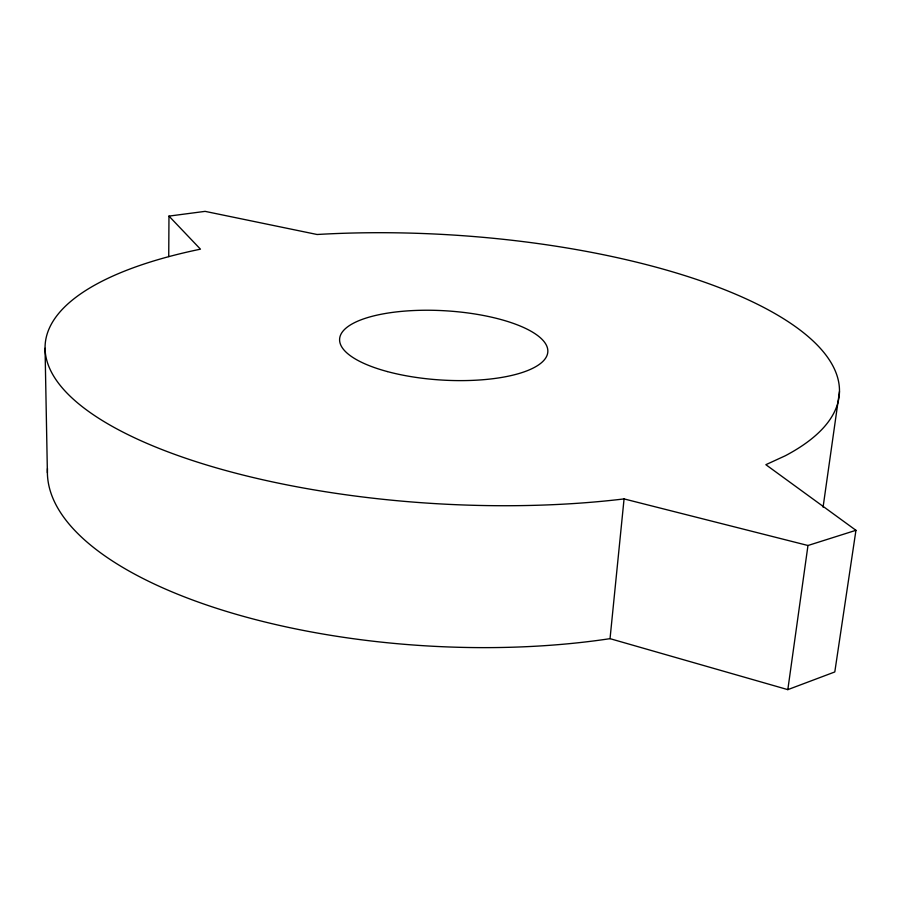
<?xml version="1.0" encoding="UTF-8"?>
<svg xmlns="http://www.w3.org/2000/svg" width="901" height="901" viewBox="0 0 901 901"><rect width="100%" height="100%" fill="white"/><g stroke="black" fill="none" stroke-linecap="round" stroke-linejoin="round"><path stroke-width="1.35" d="M168.735 256.582L168.971 216.105L205.101 211.363L317.073 234.497A397.87 134.587 3.5 0 1 750.815 301.024A397.87 134.587 3.5 0 1 785.21 455.805L765.861 464.691L855.95 530.306L834.799 671.955L787.823 689.637L610.033 638.663A387.982 154.172 3.5 0 1 47.483 468.588M610.033 638.663L624.066 498.917A397.87 134.587 3.5 0 1 106.757 423.211A397.87 134.587 3.5 0 1 200.461 249.172L168.971 216.105M787.823 689.637L807.972 545.499L855.95 530.306M823.075 507.173L839.473 391.563M624.066 498.917L807.972 545.499M45.05 348.259L47.393 472.8M387.329 371.561A104.302 34.677 3.5 0 0 547.718 352.775A104.302 34.677 3.5 0 0 396.102 311.949A104.302 34.677 3.5 0 0 387.329 371.561"/></g></svg>
